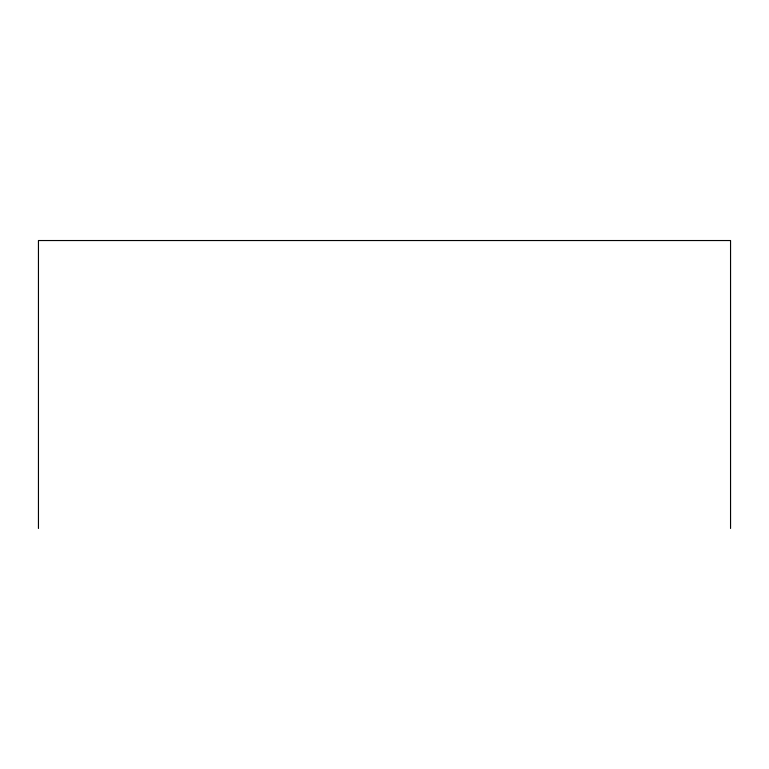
<?xml version="1.0" encoding="UTF-8"?>
<svg xmlns="http://www.w3.org/2000/svg" width="769" height="769" viewBox="0 0 769 769"><rect width="100%" height="100%" fill="white"/><g stroke="black" fill="none" stroke-linecap="round" stroke-linejoin="round"><path stroke-width="1.15" d="M730.55 528.466L730.55 240.534L38.45 240.534L38.45 528.466"/></g></svg>
